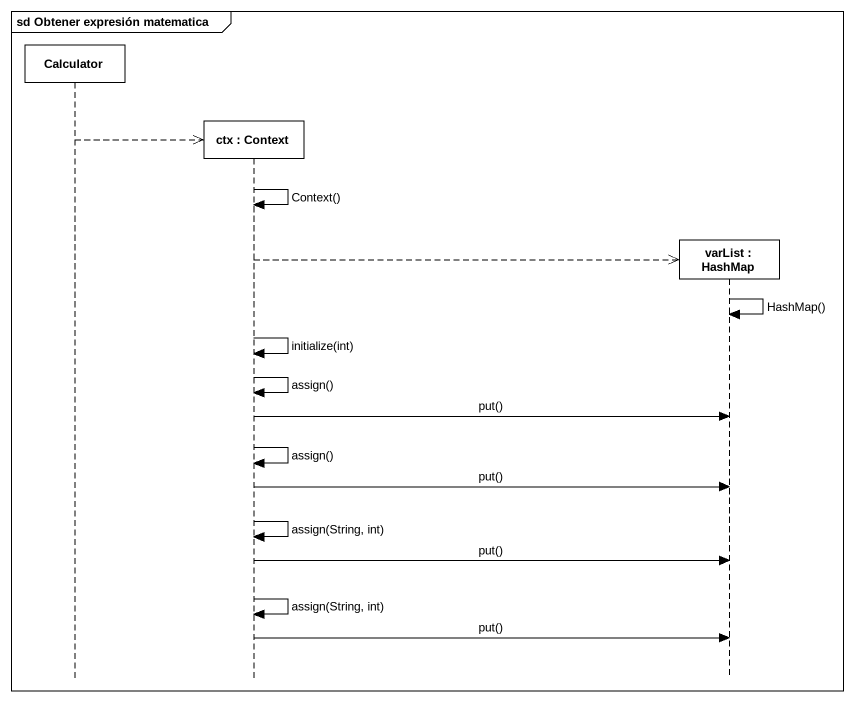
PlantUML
@startuml
mainframe sd Obtener expresión matematica
hide footbox
participant Calculator
participant "ctx : Context" as ctx
participant "varList : HashMap" as varList

Calculator -->> ctx **
ctx -> ctx : Context()
ctx -->> varList **
varList -> varList : HashMap()
ctx -> ctx : initialize(int)
ctx -> ctx : assign()
ctx -> varList : put()
ctx -> ctx : assign()
ctx -> varList : put()
ctx -> ctx : assign(String, int)
ctx -> varList : put()
ctx -> ctx : assign(String, int)
ctx -> varList : put()
@enduml
